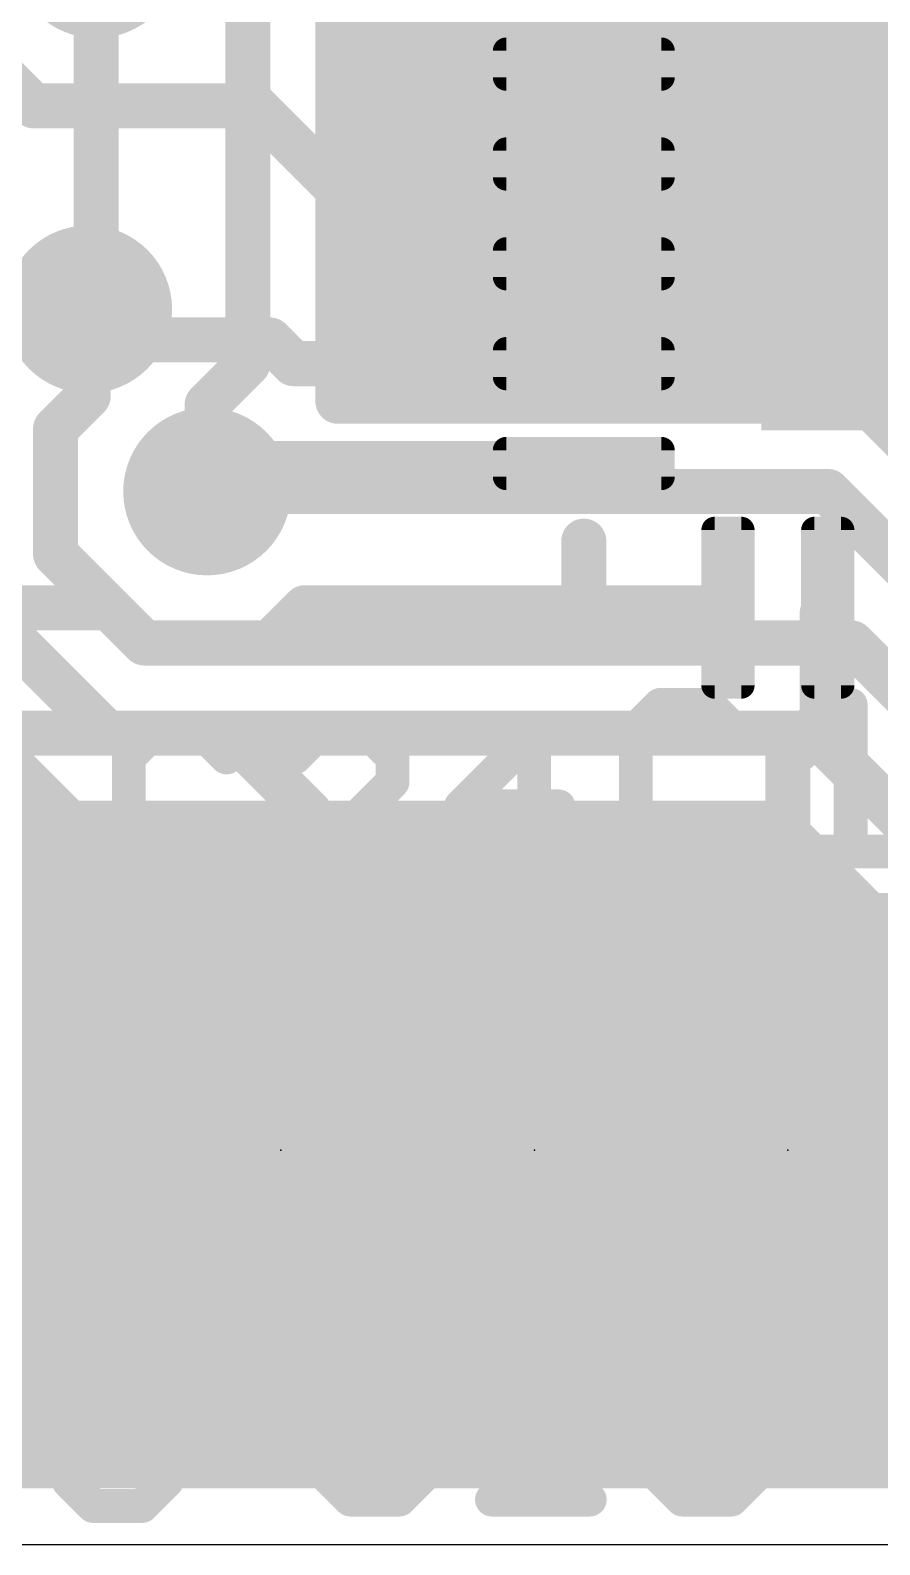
# Model space of a CAD drawing. Extents: x 2.9 to 30.2, y 6.6 to 27.7.
# Drawn here: x 17.16 to 20.99, y 6.6 to 13.43 of the extents above; entities that cross this region are included whole.
import ezdxf

# ---------------------------------------------------------------- set-up
doc = ezdxf.new("R2010")
doc.units = 0
for name, color, linetype in [('1', 22, 'CONTINUOUS'), ('16', 175, 'CONTINUOUS'), ('18', 82, 'CONTINUOUS'), ('20', 7, 'CONTINUOUS'), ('21', 2, 'CONTINUOUS'), ('22', 6, 'CONTINUOUS'), ('23', 7, 'CONTINUOUS'), ('25', 253, 'CONTINUOUS')]:
    doc.layers.add(name, color=color, linetype=linetype)

# ---------------------------------------------------------------- blocks, each defined once
blk = doc.blocks.new('RECT')
blk.add_solid([(-0.5, -0.5), (0.5, -0.5), (-0.5, 0.5), (0.5, 0.5)])
blk = doc.blocks.new('RECT131200X38400R50')
at = {"const_width": 0.06}
blk.add_lwpolyline([(0.38, -0.06), (0.38, 0.06, 0.4142), (0.35, 0.09), (-0.35, 0.09, 0.4142), (-0.38, 0.06), (-0.38, -0.06, 0.4142), (-0.35, -0.09), (0.35, -0.09, 0.4142)], format="xyb", close=True, dxfattribs=at)
blk.add_solid([(-0.365, -0.075), (0.365, -0.075), (-0.365, 0.075), (0.365, 0.075)])
blk = doc.blocks.new('ROUNDV')
at = {"const_width": 0.5}
blk.add_lwpolyline([(0, -0.25, 1), (0, 0.25, 1), (0, -0.25)], format="xyb", dxfattribs=at)

msp = doc.modelspace()

# ---------------------------------------------------------------- linework, layer by layer
at = {"layer": '1', "const_width": 0.2032}
for points in [[(18.796, 13.0374), (18.796, 15.7206)], [(16.284, 13.9778), (17.1724, 13.0894)], [(18.1693, 13.0894), (17.1724, 13.0894)], [(18.8817, 12.377), (18.1693, 13.0894)], [(19.0064, 12.827), (18.796, 13.0374)], [(20.3683, 12.7254), (20.3683, 12.9286)], [(20.3683, 12.9286), (21.5519, 12.9286)], [(19.6535, 12.827), (19.0064, 12.827)], [(20.3683, 12.8016), (21.5519, 12.8016)], [(21.5519, 12.7254), (20.3683, 12.7254)], [(19.6535, 12.377), (18.8817, 12.377)], [(17.557, 12.034), (17.419, 12.172)], [(18.2379, 12.034), (17.557, 12.034)], [(18.3449, 11.927), (18.2379, 12.034)], [(19.6535, 11.927), (18.3449, 11.927)], [(18.081, 11.477), (17.955, 11.351)], [(18.081, 11.477), (19.6535, 11.477)], [(17.5131, 10.827), (16.859, 10.827)], [(17.6721, 10.668), (17.5131, 10.827)], [(18.3969, 10.827), (18.2379, 10.668)], [(18.3969, 10.827), (20.3035, 10.827)], [(20.7283, 10.8018), (20.7535, 10.827)], [(20.7283, 10.3259), (20.7283, 10.8018)], [(18.2379, 10.668), (17.6721, 10.668)], [(20.574, 10.1716), (20.7283, 10.3259)], [(16.4585, 10.2616), (18.0594, 10.2616)], [(18.0594, 10.2616), (18.415, 9.906)], [(20.574, 8.89), (20.574, 10.1716)], [(18.415, 9.906), (18.415, 8.89)], [(16.3892, 9.8552), (17.8911, 9.8552)], [(17.8911, 9.8552), (18.0086, 9.7377)], [(16.3892, 9.7536), (17.9927, 9.7536)], [(18.0086, 9.7377), (18.0086, 9.4948)], [(15.782, 9.5504), (18.0086, 9.5504)], [(17.3386, 9.5462), (17.0402, 9.5462)], [(17.4291, 9.522), (17.3386, 9.5462)], [(17.5101, 9.4751), (17.4291, 9.522)], [(17.5763, 9.4089), (17.5101, 9.4751)], [(17.8617, 9.4948), (17.6832, 9.3163)], [(18.0086, 9.4948), (17.8617, 9.4948)], [(17.6232, 9.3279), (17.5763, 9.4089)], [(17.612, 9.3472), (17.7142, 9.3472)], [(17.6474, 9.2374), (17.6232, 9.3279)], [(17.6832, 9.3163), (17.6832, 8.4637)], [(17.6474, 8.939), (17.6474, 9.2374)], [(17.6474, 9.144), (17.6832, 9.144)], [(17.0402, 8.939), (17.6474, 8.939)], [(17.6474, 8.9408), (17.6832, 8.9408)], [(17.6474, 8.8422), (17.0402, 8.8422)], [(17.6474, 8.5438), (17.6474, 8.8422)], [(18.415, 8.89), (18.288, 8.89)], [(19.431, 8.89), (18.415, 8.89)], [(20.574, 8.89), (19.431, 8.89)], [(17.6474, 8.7376), (17.6832, 8.7376)], [(17.6232, 8.4533), (17.6474, 8.5438)], [(17.6449, 8.5344), (17.6832, 8.5344)], [(17.5763, 8.3723), (17.6232, 8.4533)], [(17.6832, 8.4637), (17.729, 8.4179)], [(17.5508, 8.3467), (17.5763, 8.3723)], [(17.7035, 8.3923), (17.6566, 8.3113)], [(17.729, 8.4179), (17.7035, 8.3923)], [(17.5966, 8.3009), (17.5508, 8.3467)], [(17.5662, 8.3312), (17.6682, 8.3312)], [(17.5966, 7.4483), (17.5966, 8.3009)], [(17.6566, 8.3113), (17.6324, 8.2208)], [(17.6324, 8.2208), (17.6324, 7.9224)], [(17.5966, 8.128), (17.6324, 8.128)], [(17.5966, 7.9248), (17.6324, 7.9248)], [(17.6324, 7.9224), (18.2396, 7.9224)], [(18.2396, 7.9224), (18.2396, 7.8256)], [(18.3364, 7.8256), (18.3364, 7.9224)], [(18.3364, 7.9224), (18.9436, 7.9224)], [(18.9436, 7.9224), (19.3826, 7.9224)], [(19.3826, 7.9224), (19.3826, 7.8256)], [(19.4794, 7.8256), (19.4794, 7.9224)], [(19.4794, 7.9224), (19.9184, 7.9224)], [(19.9184, 7.9224), (20.5256, 7.9224)], [(20.5256, 7.9224), (20.5256, 7.8256)], [(20.6224, 7.8256), (20.6224, 7.9224)], [(20.6224, 7.9224), (21.6686, 7.9224)], [(18.2396, 7.8256), (17.6324, 7.8256)], [(17.6324, 7.8256), (17.6324, 7.5272)], [(18.2396, 7.2184), (18.2396, 7.8256)], [(18.2396, 7.8256), (18.3364, 7.8256)], [(18.3364, 7.8256), (18.3364, 7.2184)], [(19.3826, 7.8256), (18.3364, 7.8256)], [(19.3826, 7.2184), (19.3826, 7.8256)], [(19.3826, 7.8256), (19.4794, 7.8256)], [(19.4794, 7.8256), (19.4794, 7.2184)], [(20.5256, 7.8256), (19.4794, 7.8256)], [(20.5256, 7.2184), (20.5256, 7.8256)], [(20.5256, 7.8256), (20.6224, 7.8256)], [(20.6224, 7.8256), (20.6224, 7.2184)], [(21.2296, 7.8256), (20.6224, 7.8256)], [(17.5966, 7.7216), (17.6324, 7.7216)], [(18.2396, 7.7216), (18.3364, 7.7216)], [(19.3826, 7.7216), (19.4794, 7.7216)], [(20.5256, 7.7216), (20.6224, 7.7216)], [(17.5966, 7.5184), (17.6348, 7.5184)], [(17.6324, 7.5272), (17.6566, 7.4367)], [(18.2396, 7.5184), (18.3364, 7.5184)], [(19.3826, 7.5184), (19.4794, 7.5184)], [(20.5256, 7.5184), (20.6224, 7.5184)], [(17.4181, 7.2698), (17.5966, 7.4483)], [(17.6566, 7.4367), (17.7035, 7.3557)], [(17.7035, 7.3557), (17.7697, 7.2895)], [(18.8063, 7.2895), (18.8595, 7.3426)], [(18.8595, 7.3426), (18.9127, 7.2895)], [(19.9493, 7.2895), (20.0025, 7.3426)], [(20.0025, 7.3426), (20.0557, 7.2895)], [(17.4635, 7.3152), (17.7439, 7.3152)], [(17.7697, 7.2895), (17.8507, 7.2426)], [(18.2396, 7.3152), (18.3364, 7.3152)], [(18.7253, 7.2426), (18.8063, 7.2895)], [(18.8321, 7.3152), (18.8869, 7.3152)], [(18.9127, 7.2895), (18.9937, 7.2426)], [(19.3826, 7.3152), (19.4794, 7.3152)], [(19.8683, 7.2426), (19.9493, 7.2895)], [(19.9751, 7.3152), (20.0299, 7.3152)], [(20.0557, 7.2895), (20.1367, 7.2426)], [(20.5256, 7.3152), (20.6224, 7.3152)], [(21.0113, 7.2426), (21.0923, 7.2895)], [(16.5655, 7.2698), (17.4181, 7.2698)], [(17.8507, 7.2426), (17.9412, 7.2184)], [(17.9412, 7.2184), (18.2396, 7.2184)], [(18.3364, 7.2184), (18.6348, 7.2184)], [(18.6348, 7.2184), (18.7253, 7.2426)], [(18.9937, 7.2426), (19.0842, 7.2184)], [(19.0842, 7.2184), (19.3826, 7.2184)], [(19.4794, 7.2184), (19.7778, 7.2184)], [(19.7778, 7.2184), (19.8683, 7.2426)], [(20.1367, 7.2426), (20.2272, 7.2184)], [(20.2272, 7.2184), (20.5256, 7.2184)], [(20.6224, 7.2184), (20.9208, 7.2184)], [(20.9208, 7.2184), (21.0113, 7.2426)], [(3.8398, 7.112), (29.2437, 7.112)], [(28.702, 6.9596), (4.3815, 6.9596)]]:
    msp.add_lwpolyline(points, dxfattribs=at)
at = {"layer": '1', "const_width": 0.1016}
for points in [[(17.1724, 13.1402, 1), (17.1724, 13.0386)], [(17.1365, 13.0534, 1), (17.2084, 13.1253)], [(18.2052, 13.1253, 1), (18.1334, 13.0534)], [(18.1693, 13.0386, 1), (18.1693, 13.1402)], [(18.8319, 13.0733, 1), (18.7601, 13.0015)], [(18.7452, 13.0374, 1), (18.8468, 13.0374)], [(20.4191, 12.9286, 1), (20.3175, 12.9286)], [(20.3683, 12.9794, 1), (20.3683, 12.8778)], [(19.0064, 12.8778, 1), (19.0064, 12.7762)], [(18.9705, 12.7911, 1), (19.0423, 12.8629)], [(19.6535, 12.7762, 1), (19.6535, 12.8778)], [(20.3683, 12.8524, 1), (20.3683, 12.7508)], [(20.3683, 12.7762, 1), (20.3683, 12.6746)], [(20.3175, 12.7254, 1), (20.4191, 12.7254)], [(18.8817, 12.4278, 1), (18.8817, 12.3262)], [(18.8457, 12.3411, 1), (18.9176, 12.4129)], [(19.6535, 12.3262, 1), (19.6535, 12.4278)], [(17.4549, 12.208, 1), (17.383, 12.1361)], [(17.557, 12.0848, 1), (17.557, 11.9832)], [(17.5211, 11.9981, 1), (17.5929, 12.0699)], [(18.2738, 12.0699, 1), (18.202, 11.9981)], [(18.2379, 11.9832, 1), (18.2379, 12.0848)], [(18.3449, 11.9778, 1), (18.3449, 11.8762)], [(18.309, 11.8911, 1), (18.3808, 11.9629)], [(19.6535, 11.8762, 1), (19.6535, 11.9778)], [(18.081, 11.5278, 1), (18.081, 11.4262)], [(18.1169, 11.4411, 1), (18.0451, 11.5129)], [(19.6535, 11.4262, 1), (19.6535, 11.5278)], [(17.9191, 11.3869, 1), (17.9909, 11.3151)], [(17.549, 10.8629, 1), (17.4772, 10.7911)], [(17.5131, 10.7762, 1), (17.5131, 10.8778)], [(18.3969, 10.8778, 1), (18.3969, 10.7762)], [(18.4328, 10.7911, 1), (18.361, 10.8629)], [(20.3035, 10.7762, 1), (20.3035, 10.8778)], [(20.7894, 10.7911, 1), (20.7176, 10.8629)], [(20.7791, 10.8018, 1), (20.6775, 10.8018)], [(20.6924, 10.8377, 1), (20.7642, 10.7659)], [(17.6721, 10.7188, 1), (17.6721, 10.6172)], [(17.6362, 10.6321, 1), (17.708, 10.7039)], [(18.202, 10.7039, 1), (18.2738, 10.6321)], [(18.2379, 10.6172, 1), (18.2379, 10.7188)], [(20.6775, 10.3259, 1), (20.7791, 10.3259)], [(20.7642, 10.29, 1), (20.6924, 10.3618)], [(18.0953, 10.2975, 1), (18.0235, 10.2257)], [(18.0594, 10.2108, 1), (18.0594, 10.3124)], [(20.6248, 10.1716, 1), (20.5232, 10.1716)], [(20.5381, 10.2075, 1), (20.6099, 10.1357)], [(18.4658, 9.906, 1), (18.3642, 9.906)], [(18.3791, 9.8701, 1), (18.4509, 9.9419)], [(17.927, 9.8911, 1), (17.8551, 9.8193)], [(17.8911, 9.8044, 1), (17.8911, 9.906)], [(18.0594, 9.7377, 1), (17.9578, 9.7377)], [(17.9927, 9.7028, 1), (17.9927, 9.8044)], [(17.9727, 9.7017, 1), (18.0445, 9.7736)], [(17.3518, 9.5953, 1), (17.3255, 9.4971)], [(17.3386, 9.4954, 1), (17.3386, 9.597)], [(18.0086, 9.4996, 1), (18.0086, 9.6012)], [(17.4545, 9.566, 1), (17.4037, 9.478)], [(17.4159, 9.4729, 1), (17.4422, 9.571)], [(17.5461, 9.5111, 1), (17.4742, 9.4392)], [(17.4847, 9.4312, 1), (17.5355, 9.5191)], [(17.8617, 9.5456, 1), (17.8617, 9.444)], [(17.8977, 9.4589, 1), (17.8258, 9.5307)], [(18.0086, 9.444, 1), (18.0086, 9.5456)], [(17.6203, 9.4343, 1), (17.5324, 9.3835)], [(17.5404, 9.373, 1), (17.6123, 9.4449)], [(17.9578, 9.4948, 1), (18.0594, 9.4948)], [(17.612, 9.398, 1), (17.612, 9.2964)], [(17.6722, 9.341, 1), (17.5741, 9.3147)], [(17.7142, 9.2964, 1), (17.7142, 9.398)], [(17.5792, 9.3025, 1), (17.6672, 9.3533)], [(17.734, 9.3163, 1), (17.6324, 9.3163)], [(17.6473, 9.3522, 1), (17.7191, 9.2803)], [(17.6982, 9.2374, 1), (17.5966, 9.2374)], [(17.5983, 9.2243, 1), (17.6965, 9.2506)], [(17.6474, 9.1948, 1), (17.6474, 9.0932)], [(17.6832, 9.0932, 1), (17.6832, 9.1948)], [(17.6474, 8.9916, 1), (17.6474, 8.89)], [(17.6474, 8.8882, 1), (17.6474, 8.9898)], [(17.6832, 8.89, 1), (17.6832, 8.9916)], [(17.5966, 8.939, 1), (17.6982, 8.939)], [(17.6982, 8.8422, 1), (17.5966, 8.8422)], [(17.6474, 8.7914, 1), (17.6474, 8.893)], [(18.288, 8.9408, 1), (18.288, 8.8392)], [(18.415, 8.9408, 1), (18.415, 8.8392)], [(18.415, 8.8392, 1), (18.415, 8.9408)], [(19.431, 8.9408, 1), (19.431, 8.8392)], [(19.431, 8.8392, 1), (19.431, 8.9408)], [(20.574, 8.8392, 1), (20.574, 8.9408)], [(18.3642, 8.89, 1), (18.4658, 8.89)], [(20.5232, 8.89, 1), (20.6248, 8.89)], [(17.6474, 8.7884, 1), (17.6474, 8.6868)], [(17.6832, 8.6868, 1), (17.6832, 8.7884)], [(17.6449, 8.5852, 1), (17.6449, 8.4836)], [(17.6965, 8.5306, 1), (17.5983, 8.5569)], [(17.6832, 8.4836, 1), (17.6832, 8.5852)], [(17.6672, 8.4279, 1), (17.5792, 8.4787)], [(17.5966, 8.5438, 1), (17.6982, 8.5438)], [(17.7191, 8.4997, 1), (17.6473, 8.4278)], [(17.6123, 8.3363, 1), (17.5404, 8.4082)], [(17.5741, 8.4665, 1), (17.6722, 8.4402)], [(17.6324, 8.4637, 1), (17.734, 8.4637)], [(17.6675, 8.4283, 1), (17.7394, 8.3564)], [(17.7474, 8.3669, 1), (17.6595, 8.4177)], [(17.765, 8.382, 1), (17.6931, 8.4538)], [(17.6931, 8.382, 1), (17.765, 8.4538)], [(17.5867, 8.3826, 1), (17.5148, 8.3108)], [(17.5148, 8.3826, 1), (17.5867, 8.3108)], [(17.5662, 8.382, 1), (17.5662, 8.2804)], [(17.5324, 8.3977, 1), (17.6203, 8.3469)], [(17.6474, 8.3009, 1), (17.5458, 8.3009)], [(17.7057, 8.2981, 1), (17.6076, 8.3244)], [(17.6682, 8.2804, 1), (17.6682, 8.382)], [(17.5607, 8.2649, 1), (17.6325, 8.3368)], [(17.6126, 8.3367, 1), (17.7006, 8.2859)], [(17.6832, 8.2208, 1), (17.5816, 8.2208)], [(17.5833, 8.234, 1), (17.6815, 8.2077)], [(17.5966, 8.1788, 1), (17.5966, 8.0772)], [(17.6324, 8.0772, 1), (17.6324, 8.1788)], [(17.5966, 7.9756, 1), (17.5966, 7.874)], [(17.6324, 7.9732, 1), (17.6324, 7.8716)], [(17.6324, 7.874, 1), (17.6324, 7.9756)], [(18.2904, 7.9224, 1), (18.1888, 7.9224)], [(18.2396, 7.8716, 1), (18.2396, 7.9732)], [(18.3872, 7.9224, 1), (18.2856, 7.9224)], [(18.3364, 7.9732, 1), (18.3364, 7.8716)], [(18.9436, 7.9732, 1), (18.9436, 7.8716)], [(18.9436, 7.8716, 1), (18.9436, 7.9732)], [(19.4334, 7.9224, 1), (19.3318, 7.9224)], [(19.3826, 7.8716, 1), (19.3826, 7.9732)], [(19.5302, 7.9224, 1), (19.4286, 7.9224)], [(19.4794, 7.9732, 1), (19.4794, 7.8716)], [(19.9184, 7.9732, 1), (19.9184, 7.8716)], [(19.9184, 7.8716, 1), (19.9184, 7.9732)], [(20.5764, 7.9224, 1), (20.4748, 7.9224)], [(20.5256, 7.8716, 1), (20.5256, 7.9732)], [(20.6732, 7.9224, 1), (20.5716, 7.9224)], [(20.6224, 7.9732, 1), (20.6224, 7.8716)], [(17.5816, 7.9224, 1), (17.6832, 7.9224)], [(17.6324, 7.8764, 1), (17.6324, 7.7748)], [(17.6832, 7.8256, 1), (17.5816, 7.8256)], [(18.2904, 7.8256, 1), (18.1888, 7.8256)], [(18.2396, 7.8764, 1), (18.2396, 7.7748)], [(18.2396, 7.7748, 1), (18.2396, 7.8764)], [(18.3872, 7.8256, 1), (18.2856, 7.8256)], [(18.3364, 7.8764, 1), (18.3364, 7.7748)], [(18.3364, 7.7748, 1), (18.3364, 7.8764)], [(19.4334, 7.8256, 1), (19.3318, 7.8256)], [(19.3826, 7.8764, 1), (19.3826, 7.7748)], [(19.3826, 7.7748, 1), (19.3826, 7.8764)], [(19.5302, 7.8256, 1), (19.4286, 7.8256)], [(19.4794, 7.8764, 1), (19.4794, 7.7748)], [(19.4794, 7.7748, 1), (19.4794, 7.8764)], [(20.5764, 7.8256, 1), (20.4748, 7.8256)], [(20.5256, 7.8764, 1), (20.5256, 7.7748)], [(20.5256, 7.7748, 1), (20.5256, 7.8764)], [(20.6732, 7.8256, 1), (20.5716, 7.8256)], [(20.6224, 7.8764, 1), (20.6224, 7.7748)], [(20.6224, 7.7748, 1), (20.6224, 7.8764)], [(18.1888, 7.8256, 1), (18.2904, 7.8256)], [(18.2856, 7.8256, 1), (18.3872, 7.8256)], [(19.3318, 7.8256, 1), (19.4334, 7.8256)], [(19.4286, 7.8256, 1), (19.5302, 7.8256)], [(20.4748, 7.8256, 1), (20.5764, 7.8256)], [(20.5716, 7.8256, 1), (20.6732, 7.8256)], [(17.5966, 7.7724, 1), (17.5966, 7.6708)], [(17.6324, 7.6708, 1), (17.6324, 7.7724)], [(18.2396, 7.7724, 1), (18.2396, 7.6708)], [(18.3364, 7.6708, 1), (18.3364, 7.7724)], [(19.3826, 7.7724, 1), (19.3826, 7.6708)], [(19.4794, 7.6708, 1), (19.4794, 7.7724)], [(20.5256, 7.7724, 1), (20.5256, 7.6708)], [(20.6224, 7.6708, 1), (20.6224, 7.7724)], [(17.5966, 7.5692, 1), (17.5966, 7.4676)], [(17.6815, 7.5403, 1), (17.5833, 7.514)], [(17.5816, 7.5272, 1), (17.6832, 7.5272)], [(17.6348, 7.4676, 1), (17.6348, 7.5692)], [(18.2396, 7.5692, 1), (18.2396, 7.4676)], [(18.3364, 7.4676, 1), (18.3364, 7.5692)], [(19.3826, 7.5692, 1), (19.3826, 7.4676)], [(19.4794, 7.4676, 1), (19.4794, 7.5692)], [(20.5256, 7.5692, 1), (20.5256, 7.4676)], [(20.6224, 7.4676, 1), (20.6224, 7.5692)], [(17.6325, 7.4124, 1), (17.5607, 7.4843)], [(17.7006, 7.4621, 1), (17.6126, 7.4113)], [(17.5458, 7.4483, 1), (17.6474, 7.4483)], [(17.6076, 7.4236, 1), (17.7057, 7.4499)], [(17.7394, 7.3916, 1), (17.6675, 7.3197)], [(18.8954, 7.3785, 1), (18.8236, 7.3067)], [(18.8954, 7.3067, 1), (18.8236, 7.3785)], [(20.0384, 7.3785, 1), (19.9666, 7.3067)], [(20.0384, 7.3067, 1), (19.9666, 7.3785)], [(17.4635, 7.366, 1), (17.4635, 7.2644)], [(17.6595, 7.3303, 1), (17.7474, 7.3811)], [(17.7951, 7.3334, 1), (17.7443, 7.2455)], [(17.7337, 7.2535, 1), (17.8056, 7.3254)], [(17.7439, 7.2644, 1), (17.7439, 7.366)], [(18.2396, 7.366, 1), (18.2396, 7.2644)], [(18.3364, 7.2644, 1), (18.3364, 7.366)], [(18.7704, 7.3254, 1), (18.8423, 7.2535)], [(18.8317, 7.2455, 1), (18.7809, 7.3334)], [(18.8321, 7.366, 1), (18.8321, 7.2644)], [(18.9381, 7.3334, 1), (18.8873, 7.2455)], [(18.8767, 7.2535, 1), (18.9486, 7.3254)], [(18.8869, 7.2644, 1), (18.8869, 7.366)], [(19.3826, 7.366, 1), (19.3826, 7.2644)], [(19.4794, 7.2644, 1), (19.4794, 7.366)], [(19.9134, 7.3254, 1), (19.9853, 7.2535)], [(19.9747, 7.2455, 1), (19.9239, 7.3334)], [(19.9751, 7.366, 1), (19.9751, 7.2644)], [(20.0811, 7.3334, 1), (20.0303, 7.2455)], [(20.0197, 7.2535, 1), (20.0916, 7.3254)], [(20.0299, 7.2644, 1), (20.0299, 7.366)], [(20.5256, 7.366, 1), (20.5256, 7.2644)], [(20.6224, 7.2644, 1), (20.6224, 7.366)], [(17.3821, 7.3057, 1), (17.454, 7.2339)], [(17.4181, 7.219, 1), (17.4181, 7.3206)], [(17.8639, 7.2917, 1), (17.8376, 7.1936)], [(17.8253, 7.1986, 1), (17.8761, 7.2866)], [(17.9412, 7.2692, 1), (17.9412, 7.1676)], [(17.928, 7.1693, 1), (17.9543, 7.2675)], [(18.2396, 7.1676, 1), (18.2396, 7.2692)], [(18.3364, 7.2692, 1), (18.3364, 7.1676)], [(18.6217, 7.2675, 1), (18.648, 7.1693)], [(18.6348, 7.1676, 1), (18.6348, 7.2692)], [(18.6999, 7.2866, 1), (18.7507, 7.1986)], [(18.7384, 7.1936, 1), (18.7121, 7.2917)], [(19.0069, 7.2917, 1), (18.9806, 7.1936)], [(18.9683, 7.1986, 1), (19.0191, 7.2866)], [(19.0842, 7.2692, 1), (19.0842, 7.1676)], [(19.071, 7.1693, 1), (19.0973, 7.2675)], [(19.3826, 7.1676, 1), (19.3826, 7.2692)], [(19.4794, 7.2692, 1), (19.4794, 7.1676)], [(19.7647, 7.2675, 1), (19.791, 7.1693)], [(19.7778, 7.1676, 1), (19.7778, 7.2692)], [(19.8429, 7.2866, 1), (19.8937, 7.1986)], [(19.8814, 7.1936, 1), (19.8551, 7.2917)], [(20.1499, 7.2917, 1), (20.1236, 7.1936)], [(20.1113, 7.1986, 1), (20.1621, 7.2866)], [(20.2272, 7.2692, 1), (20.2272, 7.1676)], [(20.214, 7.1693, 1), (20.2403, 7.2675)], [(20.5256, 7.1676, 1), (20.5256, 7.2692)], [(20.6224, 7.2692, 1), (20.6224, 7.1676)], [(20.9077, 7.2675, 1), (20.934, 7.1693)], [(20.9208, 7.1676, 1), (20.9208, 7.2692)], [(20.9859, 7.2866, 1), (21.0367, 7.1986)], [(21.0244, 7.1936, 1), (20.9981, 7.2917)], [(18.1888, 7.2184, 1), (18.2904, 7.2184)], [(18.2856, 7.2184, 1), (18.3872, 7.2184)], [(19.3318, 7.2184, 1), (19.4334, 7.2184)], [(19.4286, 7.2184, 1), (19.5302, 7.2184)], [(20.4748, 7.2184, 1), (20.5764, 7.2184)], [(20.5716, 7.2184, 1), (20.6732, 7.2184)]]:
    msp.add_lwpolyline(points, format="xyb", dxfattribs=at)
at = {"layer": '16', "const_width": 0.2032}
for points in [[(18.1384, 14.0553), (18.1384, 11.9255)], [(18.5448, 11.7574), (18.5448, 14.0401)], [(17.4554, 13.7724), (17.4554, 12.2084)], [(18.5448, 13.4112), (25.1453, 13.4112)], [(18.5448, 13.208), (25.0199, 13.208)], [(18.5448, 13.0048), (24.971, 13.0048)], [(18.5448, 12.8016), (24.9779, 12.8016)], [(18.5448, 12.5984), (24.9936, 12.5984)], [(18.5448, 12.3952), (24.9936, 12.3952)], [(17.419, 12.172), (17.4554, 12.2084)], [(18.5448, 12.192), (24.9936, 12.192)], [(17.419, 11.7809), (17.419, 12.172)], [(18.5448, 11.9888), (24.9936, 11.9888)], [(18.1384, 11.9255), (17.955, 11.7422)], [(17.272, 11.6339), (17.419, 11.7809)], [(18.5448, 11.7856), (24.9936, 11.7856)], [(17.955, 11.351), (17.955, 11.7422)], [(20.9221, 11.7574), (18.5448, 11.7574)], [(21.1602, 11.5193), (20.9221, 11.7574)], [(17.272, 11.0681), (17.272, 11.6339)], [(16.4624, 11.303), (17.5038, 10.2616)], [(17.955, 11.351), (20.7538, 11.351)], [(20.7538, 11.351), (23.193, 8.9118)], [(17.272, 11.0681), (17.6721, 10.668)], [(16.5555, 10.6352), (17.0974, 10.0933)], [(17.6721, 10.668), (20.862, 10.668)], [(20.862, 10.668), (23.1481, 8.382)], [(17.5038, 10.2616), (20.6937, 10.2616)], [(20.6937, 10.2616), (22.098, 8.8573)], [(17.0974, 10.0933), (17.3354, 9.8552)], [(3.2131, 9.9568), (17.2338, 9.9568)], [(17.3354, 9.8552), (20.5254, 9.8552)], [(20.5254, 9.8552), (21.6916, 8.689)], [(3.2131, 9.7536), (20.627, 9.7536)], [(3.2131, 9.5504), (20.8302, 9.5504)], [(3.2131, 9.3472), (21.0334, 9.3472)], [(3.2131, 9.144), (21.2366, 9.144)], [(3.2131, 8.9408), (21.4398, 8.9408)], [(3.2131, 8.7376), (21.643, 8.7376)], [(3.2131, 8.5344), (21.4544, 8.5344)], [(3.2131, 8.3312), (21.2932, 8.3312)], [(3.2131, 8.128), (21.2932, 8.128)], [(3.2331, 7.9248), (21.2932, 7.9248)], [(3.3095, 7.7216), (21.2932, 7.7216)], [(3.3936, 7.5184), (21.2932, 7.5184)], [(3.5737, 7.3152), (21.2932, 7.3152)], [(3.8398, 7.112), (21.3019, 7.112)], [(21.4544, 6.9596), (4.3815, 6.9596)]]:
    msp.add_lwpolyline(points, dxfattribs=at)
at = {"layer": '16', "const_width": 0.1016}
for points in [[(18.5448, 13.462, 1), (18.5448, 13.3604)], [(18.5448, 13.2588, 1), (18.5448, 13.1572)], [(18.5448, 13.0556, 1), (18.5448, 12.954)], [(18.5448, 12.8524, 1), (18.5448, 12.7508)], [(18.5448, 12.6492, 1), (18.5448, 12.5476)], [(18.5448, 12.446, 1), (18.5448, 12.3444)], [(17.4913, 12.1725, 1), (17.4194, 12.2444)], [(18.5448, 12.2428, 1), (18.5448, 12.1412)], [(17.383, 12.208, 1), (17.4549, 12.1361)], [(17.4698, 12.172, 1), (17.3682, 12.172)], [(17.4046, 12.2084, 1), (17.5062, 12.2084)], [(18.5448, 12.0396, 1), (18.5448, 11.938)], [(18.1743, 11.8896, 1), (18.1024, 11.9614)], [(18.0876, 11.9255, 1), (18.1892, 11.9255)], [(17.4549, 11.745, 1), (17.383, 11.8168)], [(18.5448, 11.8364, 1), (18.5448, 11.7348)], [(17.3682, 11.7809, 1), (17.4698, 11.7809)], [(18.0058, 11.7422, 1), (17.9042, 11.7422)], [(17.9191, 11.7781, 1), (17.9909, 11.7062)], [(18.5448, 11.8082, 1), (18.5448, 11.7066)], [(18.494, 11.7574, 1), (18.5956, 11.7574)], [(20.958, 11.7933, 1), (20.8862, 11.7215)], [(20.9221, 11.7066, 1), (20.9221, 11.8082)], [(17.3228, 11.6339, 1), (17.2212, 11.6339)], [(17.2361, 11.6698, 1), (17.3079, 11.598)], [(17.955, 11.4018, 1), (17.955, 11.3002)], [(17.9042, 11.351, 1), (18.0058, 11.351)], [(20.7897, 11.3869, 1), (20.7179, 11.3151)], [(20.7538, 11.3002, 1), (20.7538, 11.4018)], [(17.3079, 11.104, 1), (17.2361, 11.0322)], [(17.2212, 11.0681, 1), (17.3228, 11.0681)], [(17.6721, 10.7188, 1), (17.6721, 10.6172)], [(17.6362, 10.6321, 1), (17.708, 10.7039)], [(20.898, 10.7039, 1), (20.8261, 10.6321)], [(20.862, 10.6172, 1), (20.862, 10.7188)], [(17.5038, 10.3124, 1), (17.5038, 10.2108)], [(17.4678, 10.2257, 1), (17.5397, 10.2975)], [(20.7296, 10.2975, 1), (20.6578, 10.2257)], [(20.6937, 10.2108, 1), (20.6937, 10.3124)], [(17.1333, 10.1292, 1), (17.0614, 10.0573)], [(17.0614, 10.0573, 1), (17.1333, 10.1292)], [(17.2338, 9.906, 1), (17.2338, 10.0076)], [(17.3354, 9.906, 1), (17.3354, 9.8044)], [(17.2995, 9.8193, 1), (17.3713, 9.8911)], [(20.5613, 9.8911, 1), (20.4895, 9.8193)], [(20.5254, 9.8044, 1), (20.5254, 9.906)], [(20.627, 9.7028, 1), (20.627, 9.8044)], [(20.8302, 9.4996, 1), (20.8302, 9.6012)], [(21.0334, 9.2964, 1), (21.0334, 9.398)]]:
    msp.add_lwpolyline(points, format="xyb", dxfattribs=at)
at = {"layer": '20'}
msp.add_line((28.702, 6.604), (4.3815, 6.604), dxfattribs=at)
at = {"layer": '21', "const_width": 0.2032}
for points in [[(19.6535, 10.827), (19.6535, 11.127)], [(19.6535, 10.827), (19.9535, 10.827)], [(16.4361, 9.4399), (17.5475, 9.4399)], [(17.5475, 9.4399), (17.5475, 7.3253)], [(17.7324, 7.3247), (17.7323, 9.4393)], [(17.7323, 9.4393), (18.8437, 9.4393)], [(18.8437, 9.4393), (18.8437, 7.3247)], [(18.8754, 7.3247), (18.8753, 9.4393)], [(18.8753, 9.4393), (19.9867, 9.4393)], [(19.9867, 9.4393), (19.9867, 7.3247)], [(20.0184, 7.3247), (20.0183, 9.4393)], [(20.0183, 9.4393), (21.1297, 9.4393)], [(17.5475, 7.3253), (16.4362, 7.3253)], [(18.8437, 7.3247), (17.7324, 7.3247)], [(19.9867, 7.3247), (18.8754, 7.3247)], [(21.1297, 7.3247), (20.0184, 7.3247)]]:
    msp.add_lwpolyline(points, dxfattribs=at)
at = {"layer": '21', "const_width": 0.1016}
for points in [[(19.7043, 11.127, 1), (19.6027, 11.127)], [(19.6535, 10.8778, 1), (19.6535, 10.7762)], [(19.9535, 10.7762, 1), (19.9535, 10.8778)], [(19.6027, 10.827, 1), (19.7043, 10.827)], [(17.5983, 9.4399, 1), (17.4967, 9.4399)], [(17.5475, 9.3891, 1), (17.5475, 9.4907)], [(17.7831, 9.4393, 1), (17.6815, 9.4393)], [(17.7323, 9.4901, 1), (17.7323, 9.3885)], [(18.8945, 9.4393, 1), (18.7929, 9.4393)], [(18.9261, 9.4393, 1), (18.8245, 9.4393)], [(18.8753, 9.4901, 1), (18.8753, 9.3885)], [(18.8437, 9.3885, 1), (18.8437, 9.4901)], [(20.0375, 9.4393, 1), (19.9359, 9.4393)], [(20.0691, 9.4393, 1), (19.9675, 9.4393)], [(20.0183, 9.4901, 1), (20.0183, 9.3885)], [(19.9867, 9.3885, 1), (19.9867, 9.4901)], [(17.4967, 7.3253, 1), (17.5983, 7.3253)], [(17.5475, 7.2745, 1), (17.5475, 7.3761)], [(17.7324, 7.3755, 1), (17.7324, 7.2739)], [(17.6816, 7.3247, 1), (17.7832, 7.3247)], [(18.7929, 7.3247, 1), (18.8945, 7.3247)], [(18.8754, 7.3755, 1), (18.8754, 7.2739)], [(18.8246, 7.3247, 1), (18.9262, 7.3247)], [(18.8437, 7.2739, 1), (18.8437, 7.3755)], [(19.9359, 7.3247, 1), (20.0375, 7.3247)], [(20.0184, 7.3755, 1), (20.0184, 7.2739)], [(19.9676, 7.3247, 1), (20.0692, 7.3247)], [(19.9867, 7.2739, 1), (19.9867, 7.3755)]]:
    msp.add_lwpolyline(points, format="xyb", dxfattribs=at)
at = {"layer": '22', "const_width": 0.2032}
for points in [[(19.829, 7.245), (26.629, 11.445)], [(19.829, 7.245), (12.429, 7.245)]]:
    msp.add_lwpolyline(points, dxfattribs=at)
at = {"layer": '22', "const_width": 0.1016}
for points in [[(19.8023, 7.2882, 1), (19.8557, 7.2018)], [(19.829, 7.1942, 1), (19.829, 7.2958)]]:
    msp.add_lwpolyline(points, format="xyb", dxfattribs=at)
at = {"layer": '23'}
for p in [(18.288, 8.382), (19.431, 8.382), (20.574, 8.382)]:
    msp.add_point(p, dxfattribs=at)
at = {"layer": '25', "const_width": 0.1524}
for points in [[(19.9984, 10.3892), (19.8882, 10.279)], [(20.2187, 10.3892), (19.9984, 10.3892)], [(20.3288, 10.279), (20.2187, 10.3892)], [(20.6366, 10.1688), (20.8569, 10.3892)], [(20.8569, 10.3892), (20.8569, 9.7282)], [(17.7124, 10.2622), (17.6022, 10.152)], [(17.9327, 10.2622), (17.7124, 10.2622)], [(18.0428, 10.152), (17.9327, 10.2622)], [(18.4608, 10.2622), (18.3506, 10.152)], [(18.6811, 10.2622), (18.4608, 10.2622)], [(18.7913, 10.152), (18.6811, 10.2622)], [(19.4295, 10.2622), (19.099, 9.9317)], [(19.4295, 9.6012), (19.4295, 10.2622)], [(19.8882, 10.279), (19.8882, 9.8384)], [(17.6022, 10.152), (17.6022, 9.7114)], [(18.7913, 10.0418), (18.7913, 10.152)], [(18.3506, 9.6012), (18.7913, 10.0418)], [(19.099, 9.9317), (19.5397, 9.9317)], [(19.8882, 9.8384), (19.9984, 9.7282)], [(20.2187, 9.7282), (20.3288, 9.8384)], [(17.6022, 9.7114), (17.7124, 9.6012)], [(17.9327, 9.6012), (18.0428, 9.7114)], [(19.9984, 9.7282), (20.2187, 9.7282)], [(20.6366, 9.7282), (21.0773, 9.7282)], [(17.7124, 9.6012), (17.9327, 9.6012)], [(18.7913, 9.6012), (18.3506, 9.6012)], [(17.3314, 7.3293), (17.4416, 7.4395)], [(17.4416, 7.4395), (17.6619, 7.4395)], [(17.6619, 7.4395), (17.7721, 7.3293)], [(18.6014, 7.4682), (18.4912, 7.358)], [(18.8217, 7.4682), (18.6014, 7.4682)], [(18.9318, 7.358), (18.8217, 7.4682)], [(19.3498, 7.4682), (19.2396, 7.358)], [(19.5701, 7.4682), (19.3498, 7.4682)], [(19.6803, 7.358), (19.5701, 7.4682)], [(19.988, 7.358), (20.0982, 7.4682)], [(20.0982, 7.4682), (20.3185, 7.4682)], [(20.3185, 7.4682), (20.4287, 7.358)], [(17.7721, 7.3293), (17.7721, 7.2191)], [(18.4912, 7.358), (18.4912, 6.9174)], [(19.6803, 7.2478), (19.6803, 7.358)], [(20.4287, 7.358), (20.4287, 7.2478)], [(19.2396, 6.8072), (19.6803, 7.2478)], [(20.4287, 7.2478), (20.3185, 7.1377)], [(17.7721, 7.2191), (17.6619, 7.109)], [(17.6619, 7.109), (17.5518, 7.109)], [(17.6619, 7.109), (17.7721, 6.9988)], [(20.3185, 7.1377), (20.2083, 7.1377)], [(20.3185, 7.1377), (20.4287, 7.0275)], [(20.4287, 7.0275), (20.4287, 6.9174)], [(17.7721, 6.9988), (17.7721, 6.8887)], [(17.4416, 6.7785), (17.3314, 6.8887)], [(17.7721, 6.8887), (17.6619, 6.7785)], [(18.4912, 6.9174), (18.6014, 6.8072)], [(18.8217, 6.8072), (18.9318, 6.9174)], [(20.0982, 6.8072), (19.988, 6.9174)], [(20.4287, 6.9174), (20.3185, 6.8072)], [(17.6619, 6.7785), (17.4416, 6.7785)], [(18.6014, 6.8072), (18.8217, 6.8072)], [(19.6803, 6.8072), (19.2396, 6.8072)], [(20.3185, 6.8072), (20.0982, 6.8072)]]:
    msp.add_lwpolyline(points, dxfattribs=at)
at = {"layer": '25', "const_width": 0.0762}
for points in [[(19.9984, 10.4273, 1), (19.9984, 10.3511)], [(20.0253, 10.3622, 1), (19.9714, 10.4161)], [(20.2456, 10.4161, 1), (20.1917, 10.3622)], [(20.2187, 10.3511, 1), (20.2187, 10.4273)], [(20.895, 10.3892, 1), (20.8188, 10.3892)], [(20.8839, 10.3622, 1), (20.83, 10.4161)], [(17.7124, 10.3003, 1), (17.7124, 10.2241)], [(17.7393, 10.2352, 1), (17.6854, 10.2891)], [(17.9596, 10.2891, 1), (17.9057, 10.2352)], [(17.9327, 10.2241, 1), (17.9327, 10.3003)], [(18.4608, 10.3003, 1), (18.4608, 10.2241)], [(18.4877, 10.2352, 1), (18.4338, 10.2891)], [(18.708, 10.2891, 1), (18.6542, 10.2352)], [(18.6811, 10.2241, 1), (18.6811, 10.3003)], [(19.4676, 10.2622, 1), (19.3914, 10.2622)], [(19.4565, 10.2352, 1), (19.4026, 10.2891)], [(19.9263, 10.279, 1), (19.8501, 10.279)], [(19.8613, 10.3059, 1), (19.9151, 10.2521)], [(20.3019, 10.2521, 1), (20.3558, 10.3059)], [(17.6403, 10.152, 1), (17.5641, 10.152)], [(17.5753, 10.1789, 1), (17.6291, 10.1251)], [(18.0159, 10.1251, 1), (18.0698, 10.1789)], [(18.3237, 10.1789, 1), (18.3776, 10.1251)], [(18.8294, 10.152, 1), (18.7532, 10.152)], [(18.7643, 10.1251, 1), (18.8182, 10.1789)], [(20.6097, 10.1958, 1), (20.6636, 10.1419)], [(18.8182, 10.0149, 1), (18.7643, 10.0688)], [(18.7532, 10.0418, 1), (18.8294, 10.0418)], [(19.099, 9.9698, 1), (19.099, 9.8936)], [(19.0721, 9.9586, 1), (19.126, 9.9047)], [(19.5397, 9.8936, 1), (19.5397, 9.9698)], [(19.9151, 9.8653, 1), (19.8613, 9.8114)], [(20.3558, 9.8114, 1), (20.3019, 9.8653)], [(19.8501, 9.8384, 1), (19.9263, 9.8384)], [(17.6291, 9.7383, 1), (17.5753, 9.6844)], [(18.0698, 9.6844, 1), (18.0159, 9.7383)], [(19.9984, 9.7663, 1), (19.9984, 9.6901)], [(19.9714, 9.7013, 1), (20.0253, 9.7551)], [(20.1917, 9.7551, 1), (20.2456, 9.7013)], [(20.2187, 9.6901, 1), (20.2187, 9.7663)], [(20.6366, 9.7663, 1), (20.6366, 9.6901)], [(20.8188, 9.7282, 1), (20.895, 9.7282)], [(17.5641, 9.7114, 1), (17.6403, 9.7114)], [(17.7124, 9.6393, 1), (17.7124, 9.5631)], [(17.6854, 9.5743, 1), (17.7393, 9.6281)], [(17.9057, 9.6281, 1), (17.9596, 9.5743)], [(17.9327, 9.5631, 1), (17.9327, 9.6393)], [(18.3506, 9.6393, 1), (18.3506, 9.5631)], [(18.3237, 9.6281, 1), (18.3776, 9.5743)], [(18.7913, 9.5631, 1), (18.7913, 9.6393)], [(19.3914, 9.6012, 1), (19.4676, 9.6012)], [(17.4416, 7.4776, 1), (17.4416, 7.4014)], [(17.4685, 7.4125, 1), (17.4146, 7.4664)], [(17.6889, 7.4664, 1), (17.635, 7.4125)], [(17.6619, 7.4014, 1), (17.6619, 7.4776)], [(18.6014, 7.5063, 1), (18.6014, 7.4301)], [(18.6283, 7.4412, 1), (18.5744, 7.4951)], [(18.8486, 7.4951, 1), (18.7947, 7.4412)], [(18.8217, 7.4301, 1), (18.8217, 7.5063)], [(19.3498, 7.5063, 1), (19.3498, 7.4301)], [(19.3767, 7.4412, 1), (19.3228, 7.4951)], [(19.597, 7.4951, 1), (19.5432, 7.4412)], [(19.5701, 7.4301, 1), (19.5701, 7.5063)], [(20.0982, 7.5063, 1), (20.0982, 7.4301)], [(20.1251, 7.4412, 1), (20.0712, 7.4951)], [(20.3455, 7.4951, 1), (20.2916, 7.4412)], [(20.3185, 7.4301, 1), (20.3185, 7.5063)], [(17.3045, 7.3562, 1), (17.3584, 7.3024)], [(17.8102, 7.3293, 1), (17.734, 7.3293)], [(17.7451, 7.3024, 1), (17.799, 7.3562)], [(18.5293, 7.358, 1), (18.4531, 7.358)], [(18.4643, 7.3849, 1), (18.5181, 7.3311)], [(18.9049, 7.3311, 1), (18.9588, 7.3849)], [(19.2127, 7.3849, 1), (19.2666, 7.3311)], [(19.7184, 7.358, 1), (19.6422, 7.358)], [(19.6533, 7.3311, 1), (19.7072, 7.3849)], [(19.9611, 7.3849, 1), (20.015, 7.3311)], [(20.4668, 7.358, 1), (20.3906, 7.358)], [(20.4017, 7.3311, 1), (20.4556, 7.3849)], [(19.7072, 7.2209, 1), (19.6533, 7.2748)], [(20.4556, 7.2209, 1), (20.4017, 7.2748)], [(17.734, 7.2191, 1), (17.8102, 7.2191)], [(17.799, 7.1922, 1), (17.7451, 7.2461)], [(19.6422, 7.2478, 1), (19.7184, 7.2478)], [(20.3906, 7.2478, 1), (20.4668, 7.2478)], [(17.5518, 7.1471, 1), (17.5518, 7.0709)], [(17.6889, 7.1359, 1), (17.635, 7.082)], [(17.635, 7.1359, 1), (17.6889, 7.082)], [(17.6619, 7.0709, 1), (17.6619, 7.1471)], [(20.2083, 7.1758, 1), (20.2083, 7.0996)], [(20.3455, 7.1646, 1), (20.2916, 7.1107)], [(20.2916, 7.1646, 1), (20.3455, 7.1107)], [(20.3185, 7.0996, 1), (20.3185, 7.1758)], [(20.4668, 7.0275, 1), (20.3906, 7.0275)], [(17.8102, 6.9988, 1), (17.734, 6.9988)], [(17.7451, 6.9719, 1), (17.799, 7.0258)], [(20.4017, 7.0006, 1), (20.4556, 7.0545)], [(17.3584, 6.9156, 1), (17.3045, 6.8617)], [(17.799, 6.8617, 1), (17.7451, 6.9156)], [(18.5181, 6.9443, 1), (18.4643, 6.8904)], [(18.9588, 6.8904, 1), (18.9049, 6.9443)], [(20.015, 6.9443, 1), (19.9611, 6.8904)], [(20.4556, 6.8904, 1), (20.4017, 6.9443)], [(17.734, 6.8887, 1), (17.8102, 6.8887)], [(18.4531, 6.9174, 1), (18.5293, 6.9174)], [(20.3906, 6.9174, 1), (20.4668, 6.9174)], [(17.4416, 6.8166, 1), (17.4416, 6.7404)], [(17.4146, 6.7516, 1), (17.4685, 6.8054)], [(17.635, 6.8054, 1), (17.6889, 6.7516)], [(17.6619, 6.7404, 1), (17.6619, 6.8166)], [(18.6014, 6.8453, 1), (18.6014, 6.7691)], [(18.5744, 6.7803, 1), (18.6283, 6.8341)], [(18.7947, 6.8341, 1), (18.8486, 6.7803)], [(18.8217, 6.7691, 1), (18.8217, 6.8453)], [(19.2396, 6.8453, 1), (19.2396, 6.7691)], [(19.2127, 6.8341, 1), (19.2666, 6.7803)], [(19.6803, 6.7691, 1), (19.6803, 6.8453)], [(20.0982, 6.8453, 1), (20.0982, 6.7691)], [(20.0712, 6.7803, 1), (20.1251, 6.8341)], [(20.2916, 6.8341, 1), (20.3455, 6.7803)], [(20.3185, 6.7691, 1), (20.3185, 6.8453)]]:
    msp.add_lwpolyline(points, format="xyb", dxfattribs=at)

# ---------------------------------------------------------------- block references
at = {"layer": '1', "rotation": 270}
for p, xscale, yscale in [((21.6535, 12.827), 2.4, 2.4), ((16.9918, 8.8906), 0.6, 0.6), ((18.288, 8.89), 0.6, 0.6), ((19.431, 8.89), 0.6, 0.6), ((20.574, 8.89), 0.6, 0.6), ((16.9918, 7.8746), 0.6, 0.6), ((18.288, 7.874), 0.6, 0.6), ((19.431, 7.874), 0.6, 0.6), ((20.574, 7.874), 0.6, 0.6)]:
    msp.add_blockref('RECT', p, dxfattribs=dict(at, xscale=xscale, yscale=yscale))
at = {"layer": '1'}
for p in [(19.6535, 13.277), (19.6535, 12.827), (19.6535, 12.377), (19.6535, 11.927), (19.6535, 11.477)]:
    msp.add_blockref('RECT131200X38400R50', p, dxfattribs=at)
at = {"layer": '1', "rotation": 90}
for p in [(20.3035, 10.827), (20.7535, 10.827)]:
    msp.add_blockref('RECT131200X38400R50', p, dxfattribs=at)
at = {"layer": '18', "xscale": 0.7564, "yscale": 0.7564}
for p in [(17.4554, 13.7724), (17.4554, 13.7724), (17.419, 12.172), (17.419, 12.172), (17.955, 11.351), (17.955, 11.351)]:
    msp.add_blockref('ROUNDV', p, dxfattribs=at)

doc.saveas('drawing.dxf')
